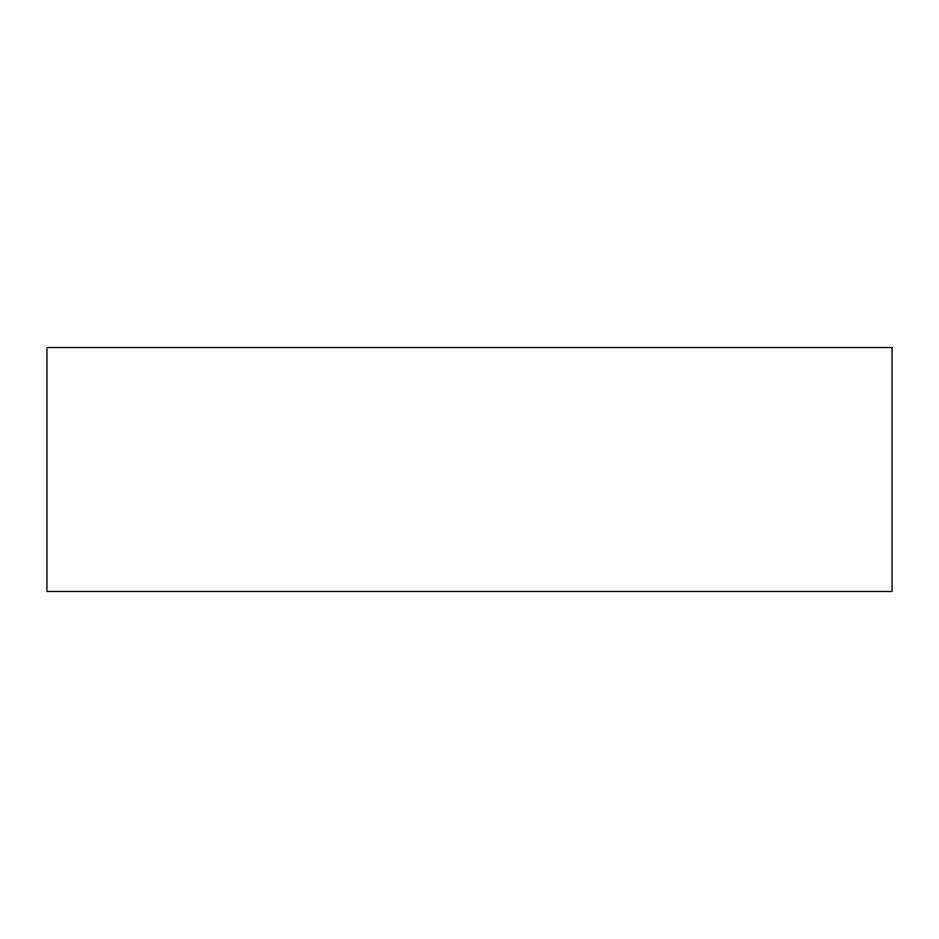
<?xml version="1.0" encoding="UTF-8"?>
<svg xmlns="http://www.w3.org/2000/svg" width="939" height="939" viewBox="0 0 939 939"><rect width="100%" height="100%" fill="white"/><g stroke="black" fill="none" stroke-linecap="round" stroke-linejoin="round"><path stroke-width="1.41" d="M892.05 347.524L46.95 347.524L46.95 591.476L892.05 591.476L892.05 347.524"/></g></svg>
